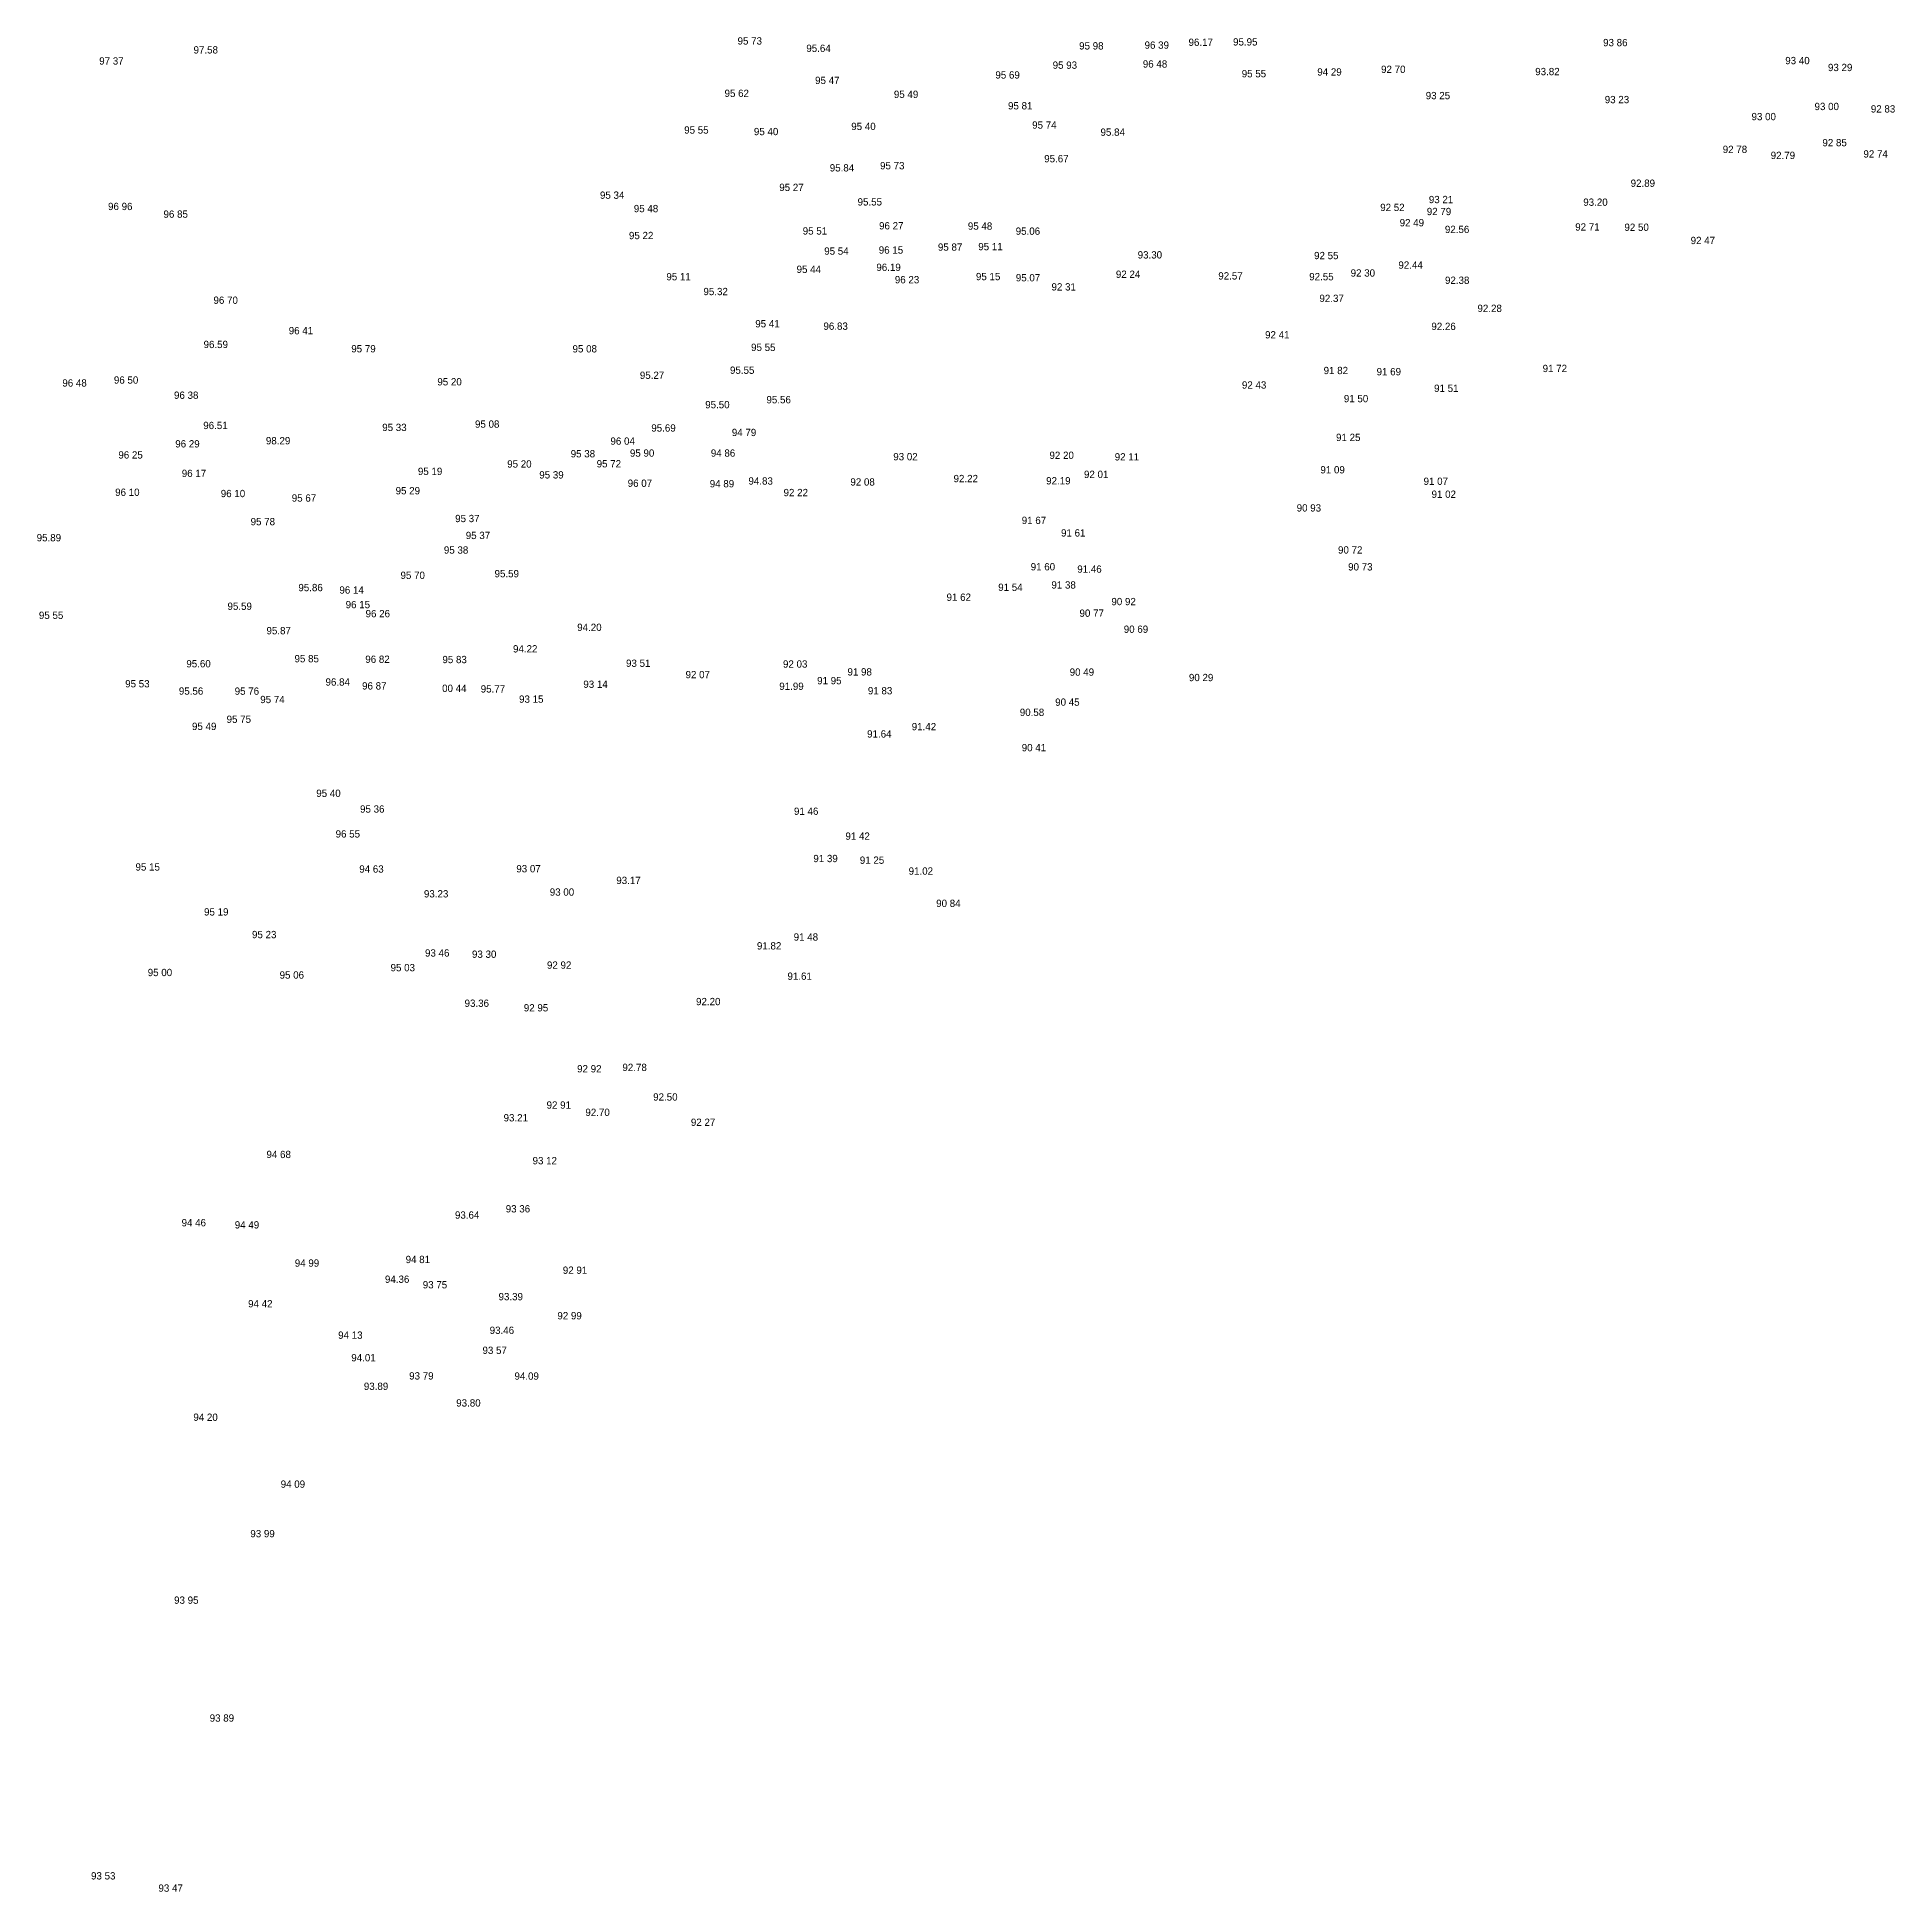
# Model space of a CAD drawing. Extents: x -596077 to -594406, y -1157387 to -1156999.
# Drawn here: x -594603.4 to -594412.4, y -1157386.6 to -1157195.9 of the extents above; entities that cross this region are included whole.
import ezdxf

# ---------------------------------------------------------------- set-up
doc = ezdxf.new("R2010")
doc.units = 0
doc.layers.add('Vrstva 12', color=7, linetype='Continuous')

msp = doc.modelspace()

# ---------------------------------------------------------------- texts
at = {"layer": 'Vrstva 12'}
for s, p in [('97.58', (-594587.29, -1157197.56)), ('95 73', (-594531.35, -1157196.64)), ('95.64', (-594524.28, -1157197.4)), ('95 98', (-594496.23, -1157197.15)), ('96 39', (-594489.5, -1157197.07)), ('96.17', (-594484.98, -1157196.78)), ('95.95', (-594480.4, -1157196.74)), ('93 86', (-594442.35, -1157196.81)), ('97 37', (-594596.99, -1157198.7)), ('95 93', (-594498.95, -1157199.13)), ('96 48', (-594489.68, -1157199.01)), ('93 40', (-594423.62, -1157198.66)), ('93 29', (-594419.23, -1157199.37)), ('95 47', (-594523.38, -1157200.7)), ('95 69', (-594504.84, -1157200.14)), ('95 55', (-594479.51, -1157200.01)), ('94 29', (-594471.74, -1157199.83)), ('92 70', (-594465.18, -1157199.56)), ('93.82', (-594449.33, -1157199.79)), ('95 62', (-594532.69, -1157202.03)), ('95 49', (-594515.28, -1157202.13)), ('95 81', (-594503.54, -1157203.31)), ('93 25', (-594460.59, -1157202.26)), ('93 23', (-594442.18, -1157202.67)), ('93 00', (-594427.09, -1157204.42)), ('93 00', (-594420.61, -1157203.38)), ('92 83', (-594414.82, -1157203.63)), ('95 55', (-594536.84, -1157205.8)), ('95 40', (-594529.67, -1157205.96)), ('95 40', (-594519.66, -1157205.43)), ('95 74', (-594501.06, -1157205.29)), ('95.84', (-594494.03, -1157206.02)), ('92 85', (-594419.8, -1157207.1)), ('95.67', (-594499.82, -1157208.75)), ('92 78', (-594430.05, -1157207.79)), ('92.79', (-594425.12, -1157208.41)), ('92 74', (-594415.58, -1157208.26)), ('95.84', (-594521.87, -1157209.69)), ('95 73', (-594516.7, -1157209.47)), ('95 34', (-594545.5, -1157212.5)), ('95 27', (-594527.06, -1157211.7)), ('92.89', (-594439.52, -1157211.27)), ('96 96', (-594596.08, -1157213.66)), ('96 85', (-594590.38, -1157214.45)), ('95 48', (-594542.02, -1157213.88)), ('95.55', (-594519.01, -1157213.19)), ('92 52', (-594465.27, -1157213.76)), ('92 79', (-594460.48, -1157214.18)), ('93 21', (-594460.27, -1157212.95)), ('93.20', (-594444.39, -1157213.22)), ('95 22', (-594542.52, -1157216.65)), ('95 51', (-594524.65, -1157216.18)), ('96 27', (-594516.8, -1157215.65)), ('95 48', (-594507.67, -1157215.68)), ('95.06', (-594502.75, -1157216.2)), ('92 49', (-594463.27, -1157215.33)), ('92.56', (-594458.62, -1157216.02)), ('92 71', (-594445.22, -1157215.77)), ('92 50', (-594440.16, -1157215.8)), ('95 54', (-594522.44, -1157218.25)), ('96 15', (-594516.83, -1157218.14)), ('95 87', (-594510.75, -1157217.84)), ('95 11', (-594506.6, -1157217.79)), ('92 47', (-594433.35, -1157217.16)), ('95 44', (-594525.28, -1157220.12)), ('96.19', (-594517.08, -1157219.92)), ('93.30', (-594490.21, -1157218.64)), ('92 55', (-594472.07, -1157218.71)), ('92 30', (-594468.31, -1157220.5)), ('92.44', (-594463.4, -1157219.69)), ('95 11', (-594538.67, -1157220.88)), ('95.32', (-594534.86, -1157222.41)), ('96 23', (-594515.18, -1157221.19)), ('95 15', (-594506.84, -1157220.87)), ('95.07', (-594502.74, -1157220.99)), ('92 31', (-594499.07, -1157221.93)), ('92 24', (-594492.45, -1157220.63)), ('92.57', (-594481.92, -1157220.8)), ('92.55', (-594472.57, -1157220.88)), ('92.38', (-594458.61, -1157221.25)), ('96 70', (-594585.24, -1157223.3)), ('92.37', (-594471.52, -1157223.11)), ('92.28', (-594455.27, -1157224.14)), ('95 41', (-594529.53, -1157225.72)), ('96.83', (-594522.52, -1157225.97)), ('92.26', (-594460.01, -1157225.99)), ('96.59', (-594586.26, -1157227.85)), ('96 41', (-594577.5, -1157226.43)), ('95 55', (-594529.96, -1157228.15)), ('92 41', (-594477.11, -1157226.86)), ('95 79', (-594571.07, -1157228.29)), ('95 08', (-594548.32, -1157228.3)), ('96 48', (-594600.78, -1157231.81)), ('96 50', (-594595.48, -1157231.51)), ('95 20', (-594562.22, -1157231.69)), ('95.27', (-594541.4, -1157231.02)), ('95.55', (-594532.13, -1157230.5)), ('91 82', (-594471.09, -1157230.53)), ('91 69', (-594465.64, -1157230.65)), ('91 72', (-594448.57, -1157230.32)), ('96 38', (-594589.3, -1157233.07)), ('95.56', (-594528.38, -1157233.53)), ('92 43', (-594479.49, -1157232.02)), ('91 50', (-594469.01, -1157233.42)), ('91 51', (-594459.73, -1157232.36)), ('95.50', (-594534.68, -1157234.04)), ('96.51', (-594586.29, -1157236.18)), ('95 33', (-594567.89, -1157236.38)), ('95 08', (-594558.35, -1157236.04)), ('95.69', (-594540.22, -1157236.44)), ('94 79', (-594531.94, -1157236.9)), ('91 25', (-594469.81, -1157237.41)), ('96 25', (-594595.02, -1157239.21)), ('96 29', (-594589.17, -1157238.07)), ('98.29', (-594579.85, -1157237.75)), ('95 38', (-594548.51, -1157239.09)), ('96 04', (-594544.42, -1157237.79)), ('95 90', (-594542.42, -1157239.02)), ('94 86', (-594534.1, -1157239.02)), ('93 02', (-594515.34, -1157239.39)), ('92 20', (-594499.28, -1157239.25)), ('92 11', (-594492.57, -1157239.41)), ('96 17', (-594588.5, -1157241.11)), ('95 19', (-594564.22, -1157240.9)), ('95 20', (-594555.04, -1157240.14)), ('95 39', (-594551.74, -1157241.26)), ('95 72', (-594545.84, -1157240.12)), ('92 01', (-594495.73, -1157241.21)), ('91 09', (-594471.42, -1157240.74)), ('96 10', (-594595.35, -1157243.05)), ('96 10', (-594584.49, -1157243.18)), ('95 29', (-594566.51, -1157242.89)), ('96 07', (-594542.65, -1157242.12)), ('94 89', (-594534.21, -1157242.17)), ('94.83', (-594530.23, -1157241.89)), ('92 22', (-594526.62, -1157243.08)), ('92 08', (-594519.75, -1157241.99)), ('92.22', (-594509.14, -1157241.64)), ('92.19', (-594499.62, -1157241.87)), ('91 07', (-594460.81, -1157241.92)), ('91 02', (-594459.99, -1157243.25)), ('95 67', (-594577.19, -1157243.64)), ('90 93', (-594473.86, -1157244.66)), ('95 78', (-594581.42, -1157246.07)), ('95 37', (-594560.39, -1157245.75)), ('91 67', (-594502.13, -1157245.94)), ('91 61', (-594498.09, -1157247.23)), ('95.89', (-594603.42, -1157247.72)), ('95 38', (-594561.55, -1157248.99)), ('95 37', (-594559.3, -1157247.49)), ('90 72', (-594469.61, -1157248.98)), ('91 60', (-594501.21, -1157250.71)), ('91.46', (-594496.42, -1157250.95)), ('90 73', (-594468.57, -1157250.72)), ('95.86', (-594576.51, -1157252.85)), ('95 70', (-594566.01, -1157251.59)), ('95.59', (-594556.34, -1157251.42)), ('91 54', (-594504.55, -1157252.82)), ('91 38', (-594499.08, -1157252.58)), ('95.59', (-594583.8, -1157254.77)), ('96 14', (-594572.29, -1157253.1)), ('96 15', (-594571.65, -1157254.6)), ('91 62', (-594509.86, -1157253.84)), ('90 92', (-594492.91, -1157254.29)), ('95 55', (-594603.19, -1157255.7)), ('96 26', (-594569.6, -1157255.53)), ('90 77', (-594496.19, -1157255.48)), ('95.87', (-594579.79, -1157257.28)), ('94.20', (-594547.84, -1157256.94)), ('90 69', (-594491.64, -1157257.13)), ('95 85', (-594576.91, -1157260.16)), ('96 82', (-594569.63, -1157260.22)), ('95 83', (-594561.7, -1157260.25)), ('94.22', (-594554.44, -1157259.15)), ('93 51', (-594542.82, -1157260.63)), ('95.60', (-594588.03, -1157260.68)), ('92 07', (-594536.7, -1157261.8)), ('92 03', (-594526.68, -1157260.71)), ('91 95', (-594523.17, -1157262.42)), ('91 98', (-594520.05, -1157261.52)), ('90 49', (-594497.2, -1157261.54)), ('90 29', (-594484.94, -1157262.1)), ('95 53', (-594594.32, -1157262.74)), ('95.56', (-594588.8, -1157263.49)), ('95 76', (-594583.06, -1157263.5)), ('95 74', (-594580.43, -1157264.36)), ('96.84', (-594573.72, -1157262.56)), ('96 87', (-594569.96, -1157262.96)), ('00 44', (-594561.73, -1157263.21)), ('95.77', (-594557.76, -1157263.27)), ('93 15', (-594553.82, -1157264.32)), ('93 14', (-594547.21, -1157262.79)), ('91.99', (-594527.06, -1157263)), ('91 83', (-594517.95, -1157263.46)), ('90.58', (-594502.33, -1157265.68)), ('90 45', (-594498.69, -1157264.63)), ('95 49', (-594587.45, -1157267.12)), ('95 75', (-594583.89, -1157266.39)), ('91.64', (-594518.03, -1157267.9)), ('91.42', (-594513.44, -1157267.15)), ('90 41', (-594502.13, -1157269.31)), ('95 40', (-594574.67, -1157274)), ('95 36', (-594570.17, -1157275.62)), ('91 46', (-594525.55, -1157275.85)), ('96 55', (-594572.68, -1157278.18)), ('91 42', (-594520.26, -1157278.41)), ('95 15', (-594593.26, -1157281.58)), ('91 39', (-594523.56, -1157280.71)), ('91 25', (-594518.78, -1157280.88)), ('94 63', (-594570.25, -1157281.79)), ('93 07', (-594554.1, -1157281.76)), ('93.17', (-594543.82, -1157282.96)), ('91.02', (-594513.76, -1157282)), ('93.23', (-594563.6, -1157284.34)), ('93 00', (-594550.66, -1157284.16)), ('90 84', (-594510.93, -1157285.32)), ('95 19', (-594586.21, -1157286.2)), ('95 23', (-594581.28, -1157288.53)), ('91 48', (-594525.58, -1157288.78)), ('93 46', (-594563.49, -1157290.42)), ('93 30', (-594558.66, -1157290.55)), ('91.82', (-594529.36, -1157289.69)), ('95 00', (-594592, -1157292.43)), ('95 06', (-594578.44, -1157292.69)), ('95 03', (-594567.03, -1157291.93)), ('92 92', (-594550.95, -1157291.67)), ('91.61', (-594526.22, -1157292.81)), ('93.36', (-594559.42, -1157295.59)), ('92 95', (-594553.33, -1157296.06)), ('92.20', (-594535.62, -1157295.42)), ('92 92', (-594547.85, -1157302.33)), ('92.78', (-594543.19, -1157302.19)), ('92 91', (-594550.99, -1157306.06)), ('92.50', (-594540.03, -1157305.23)), ('93.21', (-594555.41, -1157307.37)), ('92.70', (-594547, -1157306.81)), ('92 27', (-594536.15, -1157307.83)), ('94 68', (-594579.79, -1157311.14)), ('93 12', (-594552.43, -1157311.78)), ('93.64', (-594560.41, -1157317.37)), ('93 36', (-594555.19, -1157316.73)), ('94 46', (-594588.52, -1157318.16)), ('94 49', (-594583.05, -1157318.38)), ('94 99', (-594576.88, -1157322.31)), ('94 81', (-594565.48, -1157321.94)), ('92 91', (-594549.32, -1157323.04)), ('94.36', (-594567.61, -1157323.97)), ('93 75', (-594563.72, -1157324.54)), ('94 42', (-594581.68, -1157326.49)), ('93.39', (-594555.93, -1157325.76)), ('93.46', (-594556.84, -1157329.22)), ('92 99', (-594549.88, -1157327.72)), ('94 13', (-594572.42, -1157329.72)), ('93 57', (-594557.58, -1157331.28)), ('94.01', (-594571.07, -1157332.04)), ('93.89', (-594569.78, -1157334.98)), ('93 79', (-594565.12, -1157333.91)), ('94.09', (-594554.29, -1157333.93)), ('93.80', (-594560.28, -1157336.69)), ('94 20', (-594587.31, -1157338.16)), ('94 09', (-594578.33, -1157345.04)), ('93 99', (-594581.45, -1157350.13)), ('93 95', (-594589.29, -1157356.97)), ('93 89', (-594585.63, -1157369.09)), ('93 53', (-594597.83, -1157385.32)), ('93 47', (-594590.9, -1157386.58))]:
    msp.add_text(s, height=0.75, dxfattribs=at).set_placement(p)

doc.saveas('drawing.dxf')
